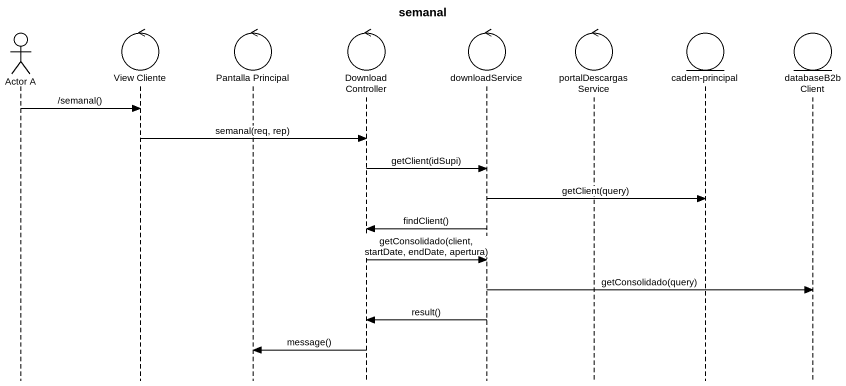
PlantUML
@startuml
title semanal
hide footbox
actor "Actor A" as Actor_A
control "View Cliente" as View_Cliente
control "Pantalla Principal" as Pantalla_Principal
control DownloadController
control downloadService
control portalDescargasService
entity "cadem-principal" as cadem_principal
entity databaseB2bClient

Actor_A -> View_Cliente : /semanal()
View_Cliente -> DownloadController : semanal(req, rep)
DownloadController -> downloadService : getClient(idSupi)
downloadService -> cadem_principal : getClient(query)
downloadService -> DownloadController : findClient()
DownloadController -> downloadService : getConsolidado(client, startDate, endDate, apertura)
downloadService -> databaseB2bClient : getConsolidado(query)
downloadService -> DownloadController : result()
DownloadController -> Pantalla_Principal : message()
@enduml
